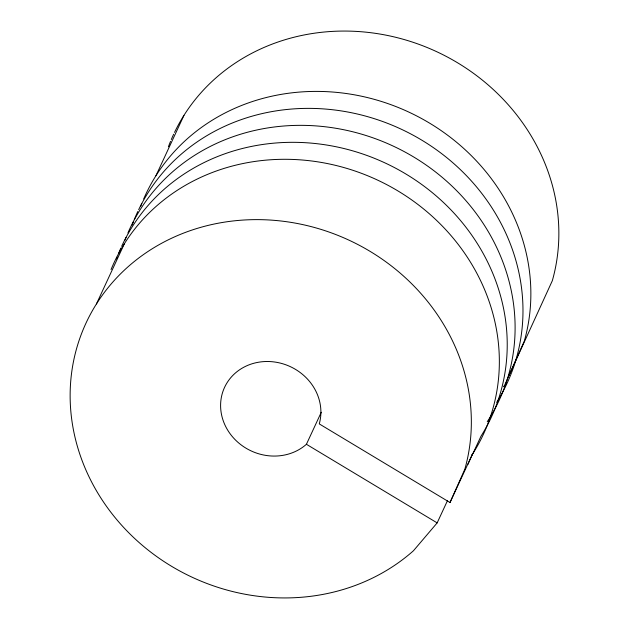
<?xml version="1.0" encoding="UTF-8"?>
<svg xmlns="http://www.w3.org/2000/svg" width="629" height="629" viewBox="0 0 629 629"><rect width="100%" height="100%" fill="white"/><g stroke="black" fill="none" stroke-linecap="round" stroke-linejoin="round"><path stroke-width="0.94" d="M437.155 522.896L306.417 444.278A50.91 46.475 24.9 0 1 225.418 425.998A50.91 46.475 24.9 0 1 266.083 361.51A50.91 46.475 24.9 0 1 319.265 423.907L450.002 502.524L464.815 469.281A203.639 185.885 24.9 0 0 252.087 219.678A203.639 185.885 24.9 0 0 89.436 477.639A203.639 185.885 24.9 0 0 413.426 550.784L437.155 522.896L447.494 500.613M467.811 464.579L472.756 453.493L450.002 502.524M96.434 303.956L124.432 243.62M155.937 175.735L183.935 115.398M306.417 444.278L321.277 412.262M509.01 375.419L552.325 280.715A203.639 185.885 24.9 0 0 424.119 46.302A203.639 185.885 24.9 0 0 174.524 132.405M473.063 453.265L480.941 436.29A203.639 185.885 24.9 0 0 395.24 167.998A203.639 185.885 24.9 0 0 121.649 246.316M503.381 386.772L504.568 385.38L524.327 341.06A203.639 185.885 24.9 0 0 392.614 105.302A203.639 185.885 24.9 0 0 143.679 198.976M116.436 258.975A203.639 185.885 24.9 0 1 117.12 257.143M118.543 253.503A203.639 185.885 24.9 0 1 120.839 248.093M127.931 232.919A203.639 185.885 24.9 0 1 402.623 150.763A203.639 185.885 24.9 0 1 487.247 421.76M124.998 240.168A203.639 185.885 24.9 0 1 126.059 237.44M132.192 225.033A203.639 185.885 24.9 0 1 133.576 221.377M134.299 219.56A203.639 185.885 24.9 0 1 137.814 211.486M138.647 209.716A203.639 185.885 24.9 0 1 412.412 134.81A203.639 185.885 24.9 0 1 496.69 402.348M168.407 146.801A203.639 185.885 24.9 0 1 170.545 141.344M171.3 139.536A203.639 185.885 24.9 0 1 173.69 134.174M111.042 269.566A203.639 185.885 24.9 0 1 385.443 183.967A203.639 185.885 24.9 0 1 471.498 455.703M140.747 206.226A203.639 185.885 24.9 0 1 141.808 203.497"/></g></svg>
